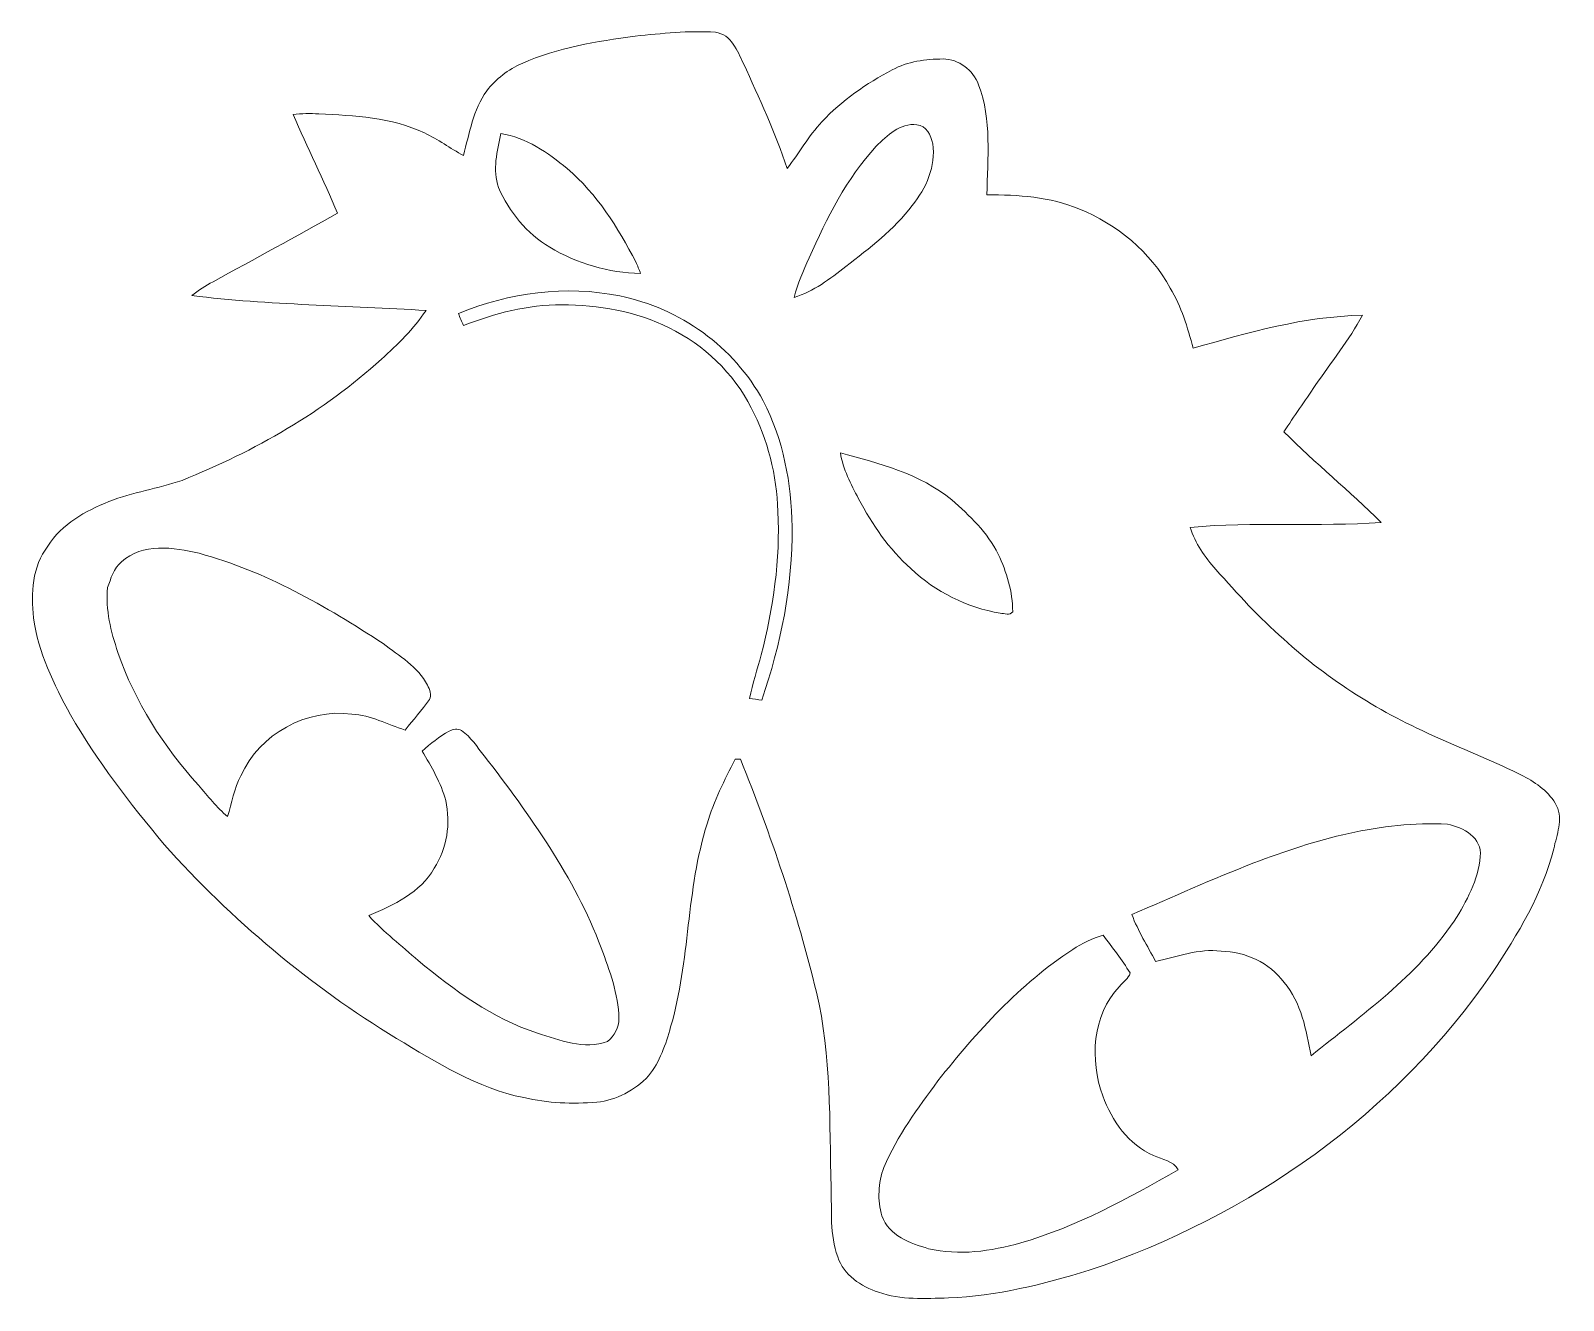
# Model space of a CAD drawing. Header units: centimetres. Extents: x -16.3 to 16.4, y -13.6 to 13.5.
import ezdxf

# ---------------------------------------------------------------- set-up
doc = ezdxf.new("R2010")
doc.units = ezdxf.units.CM
doc.header["$MEASUREMENT"] = 0
doc.layers.add('Layer 1', color=7, linetype='Continuous')

msp = doc.modelspace()

# ---------------------------------------------------------------- linework, layer by layer
at = {"layer": 'Layer 1', "color": 251, "lineweight": 9}
for points, knots in [([(-3.43113, 13.42119), (-2.86316, 13.48363), (-2.29025, 13.53972), (-1.71875, 13.50833), (-1.71875, 13.50833), (-1.37796, 13.45435), (-1.25061, 13.10828), (-1.12044, 12.83805), (-1.12044, 12.83805), (-0.78389, 12.10251), (-0.43852, 11.36767), (-0.18699, 10.59756), (-0.18699, 10.59756), (0.06455, 10.92635), (0.26739, 11.29182), (0.55314, 11.59451), (0.55314, 11.59451), (0.98141, 12.051), (1.50317, 12.41224), (2.05598, 12.70258), (2.05598, 12.70258), (2.38406, 12.88461), (2.76965, 12.93048), (3.139, 12.93612), (3.139, 12.93612), (3.47838, 12.93189), (3.78176, 12.70082), (3.89571, 12.38614), (3.89571, 12.38614), (4.18816, 11.63825), (4.0841, 10.81804), (4.07598, 10.03488), (4.07598, 10.03488), (4.7392, 10.03805), (5.42183, 9.99395), (6.04095, 9.7343), (6.04095, 9.7343), (6.85093, 9.40622), (7.56813, 8.82061), (7.98758, 8.04662), (7.98758, 8.04662), (8.22818, 7.65151), (8.35976, 7.20383), (8.47759, 6.76004), (8.47759, 6.76004), (9.65622, 7.10082), (10.85425, 7.44196), (12.09003, 7.46595), (12.09003, 7.46595), (11.80675, 6.93431), (11.42434, 6.46265), (11.08426, 5.96735), (11.08426, 5.96735), (10.85813, 5.63926), (10.63694, 5.30836), (10.41116, 4.97992), (10.41116, 4.97992), (11.08109, 4.31035), (11.81628, 3.70992), (12.4915, 3.046), (12.4915, 3.046), (11.13436, 2.94545), (9.77017, 3.06505), (8.41444, 2.93875), (8.41444, 2.93875), (8.52028, 2.59937), (8.72595, 2.30128), (8.96301, 2.03951), (8.96301, 2.03951), (9.42515, 1.52728), (9.88094, 1.00481), (10.40834, 0.55679), (10.40834, 0.55679), (11.37107, -0.33151), (12.49996, -1.0293), (13.69941, -1.55036), (13.69941, -1.55036), (14.30583, -1.82905), (14.93131, -2.06718), (15.5275, -2.36915), (15.5275, -2.36915), (15.80443, -2.51838), (16.0863, -2.71452), (16.23306, -3.00133), (16.23306, -3.00133), (16.37805, -3.30155), (16.23411, -3.6201), (16.17414, -3.91997), (16.17414, -3.91997), (15.93249, -4.88411), (15.4065, -5.74171), (14.86534, -6.56333), (14.86534, -6.56333), (12.81111, -9.56794), (9.69361, -11.76786), (6.25685, -12.91545), (6.25685, -12.91545), (5.28178, -13.21601), (4.27989, -13.46648), (3.25648, -13.50705), (3.25648, -13.50705), (2.7573, -13.51446), (2.24154, -13.55821), (1.76246, -13.38393), (1.76246, -13.38393), (1.3924, -13.26399), (1.01422, -13.0181), (0.8911, -12.62828), (0.8911, -12.62828), (0.71718, -12.15556), (0.76869, -11.63945), (0.75035, -11.14662), (0.75035, -11.14662), (0.70907, -9.75667), (0.76622, -8.34556), (0.43602, -6.98349), (0.43602, -6.98349), (0.0268, -5.28592), (-0.53059, -3.62681), (-1.1857, -2.00932), (-1.1857, -2.00932), (-1.21322, -2.00932), (-1.2679, -2.00932), (-1.29506, -2.00967), (-1.29506, -2.00967), (-1.52366, -2.45488), (-1.75508, -2.90255), (-1.89408, -3.38586), (-1.89408, -3.38586), (-2.34634, -4.79521), (-2.25673, -6.30721), (-2.67372, -7.72432), (-2.67372, -7.72432), (-2.77285, -8.09403), (-2.90937, -8.46268), (-3.14326, -8.7696), (-3.14326, -8.7696), (-3.43783, -9.06734), (-3.82624, -9.29418), (-4.25134, -9.32663), (-4.25134, -9.32663), (-4.76992, -9.37426), (-5.29732, -9.34957), (-5.80568, -9.23209), (-5.80568, -9.23209), (-6.79875, -9.03489), (-7.66729, -8.48032), (-8.52454, -7.9695), (-8.52454, -7.9695), (-10.36992, -6.84343), (-12.04455, -5.43903), (-13.48424, -3.82683), (-13.48424, -3.82683), (-14.21731, -2.95653), (-14.90875, -2.04566), (-15.48308, -1.06141), (-15.48308, -1.06141), (-15.83691, -0.413), (-16.1717, 0.26821), (-16.26942, 1.00869), (-16.26942, 1.00869), (-16.33292, 1.53116), (-16.2994, 2.10548), (-15.96709, 2.53834), (-15.96709, 2.53834), (-15.67005, 3.01001), (-15.16628, 3.29012), (-14.66146, 3.48873), (-14.66146, 3.48873), (-14.15804, 3.69193), (-13.61441, 3.76566), (-13.10253, 3.94205), (-13.10253, 3.94205), (-11.55525, 4.56118), (-10.08205, 5.40361), (-8.84662, 6.52968), (-8.84662, 6.52968), (-8.49808, 6.844), (-8.158, 7.17596), (-7.89518, 7.56755), (-7.89518, 7.56755), (-9.56135, 7.67409), (-11.23563, 7.68291), (-12.89439, 7.88399), (-12.89439, 7.88399), (-12.75293, 7.99723), (-12.59912, 8.0946), (-12.44037, 8.18173), (-12.44037, 8.18173), (-11.55243, 8.66469), (-10.66625, 9.15152), (-9.78219, 9.64188), (-9.78219, 9.64188), (-10.07958, 10.35414), (-10.42954, 11.04347), (-10.73222, 11.75361), (-10.73222, 11.75361), (-10.54983, 11.76701), (-10.36674, 11.77866), (-10.184, 11.76313), (-10.184, 11.76313), (-9.42235, 11.72786), (-8.63002, 11.69152), (-7.9294, 11.35638), (-7.9294, 11.35638), (-7.63412, 11.22797), (-7.38224, 11.02265), (-7.09649, 10.87766), (-7.09649, 10.87766), (-6.96879, 11.34756), (-6.88765, 11.84956), (-6.60049, 12.25596), (-6.60049, 12.25596), (-6.40293, 12.50961), (-6.1394, 12.70999), (-5.84554, 12.84052), (-5.84554, 12.84052), (-5.08354, 13.18024), (-4.25204, 13.31183), (-3.43113, 13.42119), (-3.43113, 13.42119), (-3.43113, 13.42119), (-3.43113, 13.42119), (-3.43113, 13.42119)], [0, 0, 0, 0, 0.01754386, 0.01754386, 0.01754386, 0.01754386, 0.03508772, 0.03508772, 0.03508772, 0.03508772, 0.05263158, 0.05263158, 0.05263158, 0.05263158, 0.07017544, 0.07017544, 0.07017544, 0.07017544, 0.0877193, 0.0877193, 0.0877193, 0.0877193, 0.10526316, 0.10526316, 0.10526316, 0.10526316, 0.12280702, 0.12280702, 0.12280702, 0.12280702, 0.14035088, 0.14035088, 0.14035088, 0.14035088, 0.15789474, 0.15789474, 0.15789474, 0.15789474, 0.1754386, 0.1754386, 0.1754386, 0.1754386, 0.19298246, 0.19298246, 0.19298246, 0.19298246, 0.21052632, 0.21052632, 0.21052632, 0.21052632, 0.22807018, 0.22807018, 0.22807018, 0.22807018, 0.24561404, 0.24561404, 0.24561404, 0.24561404, 0.26315789, 0.26315789, 0.26315789, 0.26315789, 0.28070175, 0.28070175, 0.28070175, 0.28070175, 0.29824561, 0.29824561, 0.29824561, 0.29824561, 0.31578947, 0.31578947, 0.31578947, 0.31578947, 0.33333333, 0.33333333, 0.33333333, 0.33333333, 0.35087719, 0.35087719, 0.35087719, 0.35087719, 0.36842105, 0.36842105, 0.36842105, 0.36842105, 0.38596491, 0.38596491, 0.38596491, 0.38596491, 0.40350877, 0.40350877, 0.40350877, 0.40350877, 0.42105263, 0.42105263, 0.42105263, 0.42105263, 0.43859649, 0.43859649, 0.43859649, 0.43859649, 0.45614035, 0.45614035, 0.45614035, 0.45614035, 0.47368421, 0.47368421, 0.47368421, 0.47368421, 0.49122807, 0.49122807, 0.49122807, 0.49122807, 0.50877193, 0.50877193, 0.50877193, 0.50877193, 0.52631579, 0.52631579, 0.52631579, 0.52631579, 0.54385965, 0.54385965, 0.54385965, 0.54385965, 0.56140351, 0.56140351, 0.56140351, 0.56140351, 0.57894737, 0.57894737, 0.57894737, 0.57894737, 0.59649123, 0.59649123, 0.59649123, 0.59649123, 0.61403509, 0.61403509, 0.61403509, 0.61403509, 0.63157895, 0.63157895, 0.63157895, 0.63157895, 0.64912281, 0.64912281, 0.64912281, 0.64912281, 0.66666667, 0.66666667, 0.66666667, 0.66666667, 0.68421053, 0.68421053, 0.68421053, 0.68421053, 0.70175439, 0.70175439, 0.70175439, 0.70175439, 0.71929825, 0.71929825, 0.71929825, 0.71929825, 0.73684211, 0.73684211, 0.73684211, 0.73684211, 0.75438596, 0.75438596, 0.75438596, 0.75438596, 0.77192982, 0.77192982, 0.77192982, 0.77192982, 0.78947368, 0.78947368, 0.78947368, 0.78947368, 0.80701754, 0.80701754, 0.80701754, 0.80701754, 0.8245614, 0.8245614, 0.8245614, 0.8245614, 0.84210526, 0.84210526, 0.84210526, 0.84210526, 0.85964912, 0.85964912, 0.85964912, 0.85964912, 0.87719298, 0.87719298, 0.87719298, 0.87719298, 0.89473684, 0.89473684, 0.89473684, 0.89473684, 0.9122807, 0.9122807, 0.9122807, 0.9122807, 0.92982456, 0.92982456, 0.92982456, 0.92982456, 0.94736842, 0.94736842, 0.94736842, 0.94736842, 0.96491228, 0.96491228, 0.96491228, 0.96491228, 1, 1, 1, 1]), ([(1.71096, 11.07098), (1.07843, 10.38412), (0.66109, 9.53498), (0.28115, 8.69043), (0.28115, 8.69043), (0.16085, 8.41527), (0.02997, 8.14152), (-0.04023, 7.84801), (-0.04023, 7.84801), (0.3757, 7.97289), (0.72812, 8.24206), (1.06467, 8.50629), (1.06467, 8.50629), (1.56879, 8.9028), (2.09513, 9.2884), (2.48037, 9.8098), (2.48037, 9.8098), (2.77952, 10.17316), (2.99013, 10.64765), (2.91887, 11.12672), (2.91887, 11.12672), (2.8843, 11.30452), (2.78446, 11.51478), (2.58126, 11.53277), (2.58126, 11.53277), (2.22178, 11.57546), (1.94661, 11.29888), (1.71096, 11.07098), (1.71096, 11.07098), (1.71096, 11.07098), (1.71096, 11.07098), (1.71096, 11.07098)], [0, 0, 0, 0, 0.11111111, 0.11111111, 0.11111111, 0.11111111, 0.22222222, 0.22222222, 0.22222222, 0.22222222, 0.33333333, 0.33333333, 0.33333333, 0.33333333, 0.44444444, 0.44444444, 0.44444444, 0.44444444, 0.55555556, 0.55555556, 0.55555556, 0.55555556, 0.66666667, 0.66666667, 0.66666667, 0.66666667, 0.77777778, 0.77777778, 0.77777778, 0.77777778, 1, 1, 1, 1]), ([(-6.29674, 11.34544), (-6.37647, 10.97009), (-6.4816, 10.56898), (-6.34578, 10.19221), (-6.34578, 10.19221), (-6.12212, 9.6694), (-5.74006, 9.21502), (-5.2557, 8.91551), (-5.2557, 8.91551), (-4.67044, 8.57226), (-3.99522, 8.37153), (-3.31577, 8.35564), (-3.31577, 8.35564), (-3.34752, 8.43961), (-3.38033, 8.52252), (-3.41984, 8.60295), (-3.41984, 8.60295), (-3.79767, 9.33814), (-4.2471, 10.05463), (-4.88175, 10.59685), (-4.88175, 10.59685), (-5.29415, 10.9334), (-5.75876, 11.26043), (-6.29674, 11.34544), (-6.29674, 11.34544), (-6.29674, 11.34544), (-6.29674, 11.34544), (-6.29674, 11.34544)], [0, 0, 0, 0, 0.125, 0.125, 0.125, 0.125, 0.25, 0.25, 0.25, 0.25, 0.375, 0.375, 0.375, 0.375, 0.5, 0.5, 0.5, 0.5, 0.625, 0.625, 0.625, 0.625, 0.75, 0.75, 0.75, 0.75, 1, 1, 1, 1]), ([(-7.20303, 7.50299), (-7.17022, 7.41656), (-7.13283, 7.33154), (-7.0919, 7.24864), (-7.0919, 7.24864), (-6.4241, 7.50616), (-5.71995, 7.69208), (-4.99923, 7.69031), (-4.99923, 7.69031), (-4.2143, 7.68749), (-3.41208, 7.55485), (-2.70652, 7.19643), (-2.70652, 7.19643), (-1.95934, 6.8373), (-1.33351, 6.22981), (-0.95498, 5.4918), (-0.95498, 5.4918), (-0.5948, 4.81235), (-0.41276, 4.04753), (-0.38454, 3.28095), (-0.38454, 3.28095), (-0.33198, 2.24871), (-0.48614, 1.21719), (-0.74049, 0.21882), (-0.74049, 0.21882), (-0.82728, -0.09021), (-0.92535, -0.39677), (-0.99061, -0.7118), (-0.99061, -0.7118), (-0.90418, -0.72415), (-0.81705, -0.73615), (-0.72956, -0.74673), (-0.72956, -0.74673), (-0.32069, 0.43931), (-0.06916, 1.69132), (-0.08256, 2.94933), (-0.08256, 2.94933), (-0.0942, 3.87432), (-0.26848, 4.81412), (-0.69992, 5.63926), (-0.69992, 5.63926), (-1.32152, 6.79355), (-2.47934, 7.61976), (-3.75992, 7.87693), (-3.75992, 7.87693), (-4.90962, 8.11506), (-6.12424, 7.95137), (-7.20303, 7.50299), (-7.20303, 7.50299), (-7.20303, 7.50299), (-7.20303, 7.50299), (-7.20303, 7.50299)], [0, 0, 0, 0, 0.07142857, 0.07142857, 0.07142857, 0.07142857, 0.14285714, 0.14285714, 0.14285714, 0.14285714, 0.21428571, 0.21428571, 0.21428571, 0.21428571, 0.28571429, 0.28571429, 0.28571429, 0.28571429, 0.35714286, 0.35714286, 0.35714286, 0.35714286, 0.42857143, 0.42857143, 0.42857143, 0.42857143, 0.5, 0.5, 0.5, 0.5, 0.57142857, 0.57142857, 0.57142857, 0.57142857, 0.64285714, 0.64285714, 0.64285714, 0.64285714, 0.71428571, 0.71428571, 0.71428571, 0.71428571, 0.78571429, 0.78571429, 0.78571429, 0.78571429, 0.85714286, 0.85714286, 0.85714286, 0.85714286, 1, 1, 1, 1]), ([(0.94755, 4.53084), (1.00611, 4.18018), (1.17156, 3.86162), (1.3356, 3.55011), (1.3356, 3.55011), (1.62911, 2.99978), (1.98507, 2.47484), (2.45532, 2.05856), (2.45532, 2.05856), (2.97531, 1.55726), (3.65159, 1.23024), (4.36067, 1.10465), (4.36067, 1.10465), (4.44887, 1.10324), (4.5674, 1.05244), (4.62596, 1.13852), (4.62596, 1.13852), (4.62631, 1.56432), (4.49826, 1.98448), (4.31587, 2.36618), (4.31587, 2.36618), (4.09256, 2.83327), (3.70415, 3.18816), (3.32527, 3.52824), (3.32527, 3.52824), (2.64512, 4.08316), (1.77587, 4.30294), (0.94755, 4.53084), (0.94755, 4.53084), (0.94755, 4.53084), (0.94755, 4.53084), (0.94755, 4.53084)], [0, 0, 0, 0, 0.11111111, 0.11111111, 0.11111111, 0.11111111, 0.22222222, 0.22222222, 0.22222222, 0.22222222, 0.33333333, 0.33333333, 0.33333333, 0.33333333, 0.44444444, 0.44444444, 0.44444444, 0.44444444, 0.55555556, 0.55555556, 0.55555556, 0.55555556, 0.66666667, 0.66666667, 0.66666667, 0.66666667, 0.77777778, 0.77777778, 0.77777778, 0.77777778, 1, 1, 1, 1]), ([(-14.39723, 2.2032), (-14.56092, 2.06456), (-14.62336, 1.84725), (-14.68968, 1.65216), (-14.68968, 1.65216), (-14.73872, 1.18191), (-14.62336, 0.71342), (-14.4699, 0.27174), (-14.4699, 0.27174), (-14.1143, -0.78589), (-13.4927, -1.73768), (-12.75258, -2.56636), (-12.75258, -2.56636), (-12.54867, -2.79249), (-12.3624, -3.03767), (-12.12887, -3.23522), (-12.12887, -3.23522), (-12.03679, -2.94277), (-11.99199, -2.63409), (-11.84488, -2.36139), (-11.84488, -2.36139), (-11.45365, -1.46922), (-10.438, -0.92065), (-9.47739, -1.04624), (-9.47739, -1.04624), (-9.07416, -1.06458), (-8.71786, -1.27025), (-8.33933, -1.38596), (-8.33933, -1.38596), (-8.17211, -1.16583), (-7.97844, -0.96686), (-7.82286, -0.73791), (-7.82286, -0.73791), (-7.76112, -0.63984), (-7.81969, -0.52166), (-7.8666, -0.43064), (-7.8666, -0.43064), (-8.06769, -0.03165), (-8.46915, 0.19484), (-8.80993, 0.4573), (-8.80993, 0.4573), (-10.0316, 1.2567), (-11.31889, 2.00353), (-12.73917, 2.38558), (-12.73917, 2.38558), (-13.27998, 2.51788), (-13.94532, 2.60642), (-14.39723, 2.2032), (-14.39723, 2.2032), (-14.39723, 2.2032), (-14.39723, 2.2032), (-14.39723, 2.2032)], [0, 0, 0, 0, 0.07142857, 0.07142857, 0.07142857, 0.07142857, 0.14285714, 0.14285714, 0.14285714, 0.14285714, 0.21428571, 0.21428571, 0.21428571, 0.21428571, 0.28571429, 0.28571429, 0.28571429, 0.28571429, 0.35714286, 0.35714286, 0.35714286, 0.35714286, 0.42857143, 0.42857143, 0.42857143, 0.42857143, 0.5, 0.5, 0.5, 0.5, 0.57142857, 0.57142857, 0.57142857, 0.57142857, 0.64285714, 0.64285714, 0.64285714, 0.64285714, 0.71428571, 0.71428571, 0.71428571, 0.71428571, 0.78571429, 0.78571429, 0.78571429, 0.78571429, 0.85714286, 0.85714286, 0.85714286, 0.85714286, 1, 1, 1, 1]), ([(-7.40023, -1.40783), (-7.61366, -1.52108), (-7.79358, -1.683), (-7.97985, -1.83434), (-7.97985, -1.83434), (-7.78123, -2.17195), (-7.5745, -2.51062), (-7.47467, -2.89338), (-7.47467, -2.89338), (-7.36742, -3.38092), (-7.44292, -3.91573), (-7.7195, -4.33589), (-7.7195, -4.33589), (-8.01054, -4.86118), (-8.58909, -5.12188), (-9.1172, -5.3473), (-9.1172, -5.3473), (-8.79653, -5.70079), (-8.41659, -5.99042), (-8.06134, -6.30651), (-8.06134, -6.30651), (-7.2944, -6.93833), (-6.47454, -7.54581), (-5.51852, -7.8545), (-5.51852, -7.8545), (-5.0405, -8.00196), (-4.52051, -8.21538), (-4.02027, -8.03335), (-4.02027, -8.03335), (-3.8714, -7.91553), (-3.77862, -7.73596), (-3.77756, -7.5444), (-3.77756, -7.5444), (-3.7899, -7.01982), (-3.97652, -6.521), (-4.15609, -6.03487), (-4.15609, -6.03487), (-4.72512, -4.52604), (-5.67832, -3.20594), (-6.6534, -1.9363), (-6.6534, -1.9363), (-6.80439, -1.74756), (-6.93598, -1.53554), (-7.13918, -1.3976), (-7.13918, -1.3976), (-7.21644, -1.34398), (-7.31909, -1.37573), (-7.40023, -1.40783), (-7.40023, -1.40783), (-7.40023, -1.40783), (-7.40023, -1.40783), (-7.40023, -1.40783)], [0, 0, 0, 0, 0.07142857, 0.07142857, 0.07142857, 0.07142857, 0.14285714, 0.14285714, 0.14285714, 0.14285714, 0.21428571, 0.21428571, 0.21428571, 0.21428571, 0.28571429, 0.28571429, 0.28571429, 0.28571429, 0.35714286, 0.35714286, 0.35714286, 0.35714286, 0.42857143, 0.42857143, 0.42857143, 0.42857143, 0.5, 0.5, 0.5, 0.5, 0.57142857, 0.57142857, 0.57142857, 0.57142857, 0.64285714, 0.64285714, 0.64285714, 0.64285714, 0.71428571, 0.71428571, 0.71428571, 0.71428571, 0.78571429, 0.78571429, 0.78571429, 0.78571429, 0.85714286, 0.85714286, 0.85714286, 0.85714286, 1, 1, 1, 1]), ([(9.77158, -4.22265), (8.89281, -4.56308), (8.03344, -4.95078), (7.16914, -5.32543), (7.16914, -5.32543), (7.30037, -5.67609), (7.5004, -5.99395), (7.67502, -6.32379), (7.67502, -6.32379), (8.13786, -6.22784), (8.59436, -6.04298), (9.0759, -6.10719), (9.0759, -6.10719), (9.59343, -6.11636), (10.10672, -6.35025), (10.41751, -6.77147), (10.41751, -6.77147), (10.78758, -7.20997), (10.892, -7.79135), (10.99254, -8.33886), (10.99254, -8.33886), (12.08298, -7.46573), (13.25103, -6.6353), (14.04795, -5.46513), (14.04795, -5.46513), (14.31218, -5.04603), (14.56265, -4.58847), (14.60252, -4.08577), (14.60252, -4.08577), (14.65402, -3.69101), (14.23951, -3.45747), (13.90508, -3.3968), (13.90508, -3.3968), (12.48232, -3.31777), (11.0885, -3.72347), (9.77158, -4.22265), (9.77158, -4.22265), (9.77158, -4.22265), (9.77158, -4.22265), (9.77158, -4.22265)], [0, 0, 0, 0, 0.09090909, 0.09090909, 0.09090909, 0.09090909, 0.18181818, 0.18181818, 0.18181818, 0.18181818, 0.27272727, 0.27272727, 0.27272727, 0.27272727, 0.36363636, 0.36363636, 0.36363636, 0.36363636, 0.45454545, 0.45454545, 0.45454545, 0.45454545, 0.54545455, 0.54545455, 0.54545455, 0.54545455, 0.63636364, 0.63636364, 0.63636364, 0.63636364, 0.72727273, 0.72727273, 0.72727273, 0.72727273, 0.81818182, 0.81818182, 0.81818182, 0.81818182, 1, 1, 1, 1]), ([(5.9076, -6.0712), (4.77625, -6.80921), (3.86114, -7.81992), (3.03176, -8.87402), (3.03176, -8.87402), (2.60243, -9.45963), (2.15828, -10.04772), (1.87676, -10.72223), (1.87676, -10.72223), (1.75682, -11.05031), (1.7346, -11.42108), (1.83337, -11.75763), (1.83337, -11.75763), (1.98472, -12.17426), (2.44121, -12.34289), (2.83068, -12.45578), (2.83068, -12.45578), (3.47873, -12.60959), (4.16347, -12.5094), (4.79671, -12.33266), (4.79671, -12.33266), (5.98874, -11.98658), (7.08482, -11.38368), (8.15938, -10.77444), (8.15938, -10.77444), (8.05708, -10.57653), (7.81543, -10.55501), (7.63375, -10.46858), (7.63375, -10.46858), (7.09929, -10.23856), (6.74545, -9.72598), (6.54931, -9.19505), (6.54931, -9.19505), (6.26885, -8.43093), (6.32071, -7.47173), (6.90561, -6.85931), (6.90561, -6.85931), (6.97758, -6.763), (7.10211, -6.69456), (7.13068, -6.57074), (7.13068, -6.57074), (6.96065, -6.2871), (6.75392, -6.02887), (6.55707, -5.76464), (6.55707, -5.76464), (6.32353, -5.82708), (6.1101, -5.94244), (5.9076, -6.0712)], [0, 0, 0, 0, 0.07692308, 0.07692308, 0.07692308, 0.07692308, 0.15384615, 0.15384615, 0.15384615, 0.15384615, 0.23076923, 0.23076923, 0.23076923, 0.23076923, 0.30769231, 0.30769231, 0.30769231, 0.30769231, 0.38461538, 0.38461538, 0.38461538, 0.38461538, 0.46153846, 0.46153846, 0.46153846, 0.46153846, 0.53846154, 0.53846154, 0.53846154, 0.53846154, 0.61538462, 0.61538462, 0.61538462, 0.61538462, 0.69230769, 0.69230769, 0.69230769, 0.69230769, 0.76923077, 0.76923077, 0.76923077, 0.76923077, 0.84615385, 0.84615385, 0.84615385, 0.84615385, 1, 1, 1, 1])]:
    msp.add_open_spline(points, degree=3, knots=knots, dxfattribs=at)

doc.saveas('drawing.dxf')
